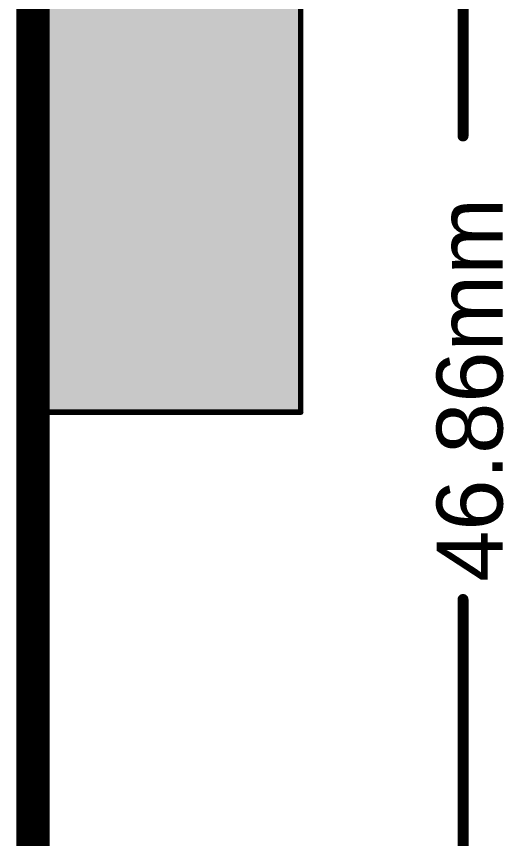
# Model space of a CAD drawing. Header units: inches. Extents: x -13 to 356, y -4 to 120.
# Drawn here: x 31.97 to 43.23, y 9.14 to 28.14 of the extents above; entities that cross this region are included whole.
import ezdxf

# ---------------------------------------------------------------- set-up
doc = ezdxf.new("R2010")
doc.units = ezdxf.units.IN
for name, color, linetype in [('Board_outline', 56, 'Continuous'), ('Bottom Layer', 5, 'Continuous'), ('Bottom Overlay', 54, 'Continuous'), ('Dimensions', 6, 'Continuous'), ('GND', 16, 'Continuous'), ('Keep-Out Layer', 6, 'Continuous'), ('POWER', 76, 'Continuous'), ('Top Layer', 1, 'Continuous'), ('Top Overlay', 2, 'Continuous')]:
    doc.layers.add(name, color=color, linetype=linetype)
doc.styles.add('Arial', font='', dxfattribs={"height": 0.2})
doc.styles.get('Arial').set_extended_font_data('Arial')

# ---------------------------------------------------------------- blocks, each defined once
blk = doc.blocks.new('41_SMD_M______19')
at = {"layer": 'Keep-Out Layer'}
blk.add_hatch(color=6, dxfattribs=at).paths.add_polyline_path([(-9.042, 10.286), (9.042, 10.286), (9.042, 16.382), (-9.042, 16.382)])
at = {"layer": 'Top Overlay'}
for points in [[(-1.27, 15.368), (1.27, 15.368), (1.27, 15.901), (-1.27, 15.901)], [(0.737, 15.901), (0.737, 13.361), (1.27, 13.361), (1.27, 15.901)], [(3.277, 13.361), (3.277, 15.901), (2.743, 15.901), (2.743, 13.361)], [(2.743, 15.368), (5.283, 15.368), (5.283, 15.901), (2.743, 15.901)], [(5.283, 13.361), (5.283, 15.901), (4.75, 15.901), (4.75, 13.361)], [(7.29, 13.361), (7.29, 15.901), (6.756, 15.901), (6.756, 13.361)], [(0.737, 13.361), (3.277, 13.361), (3.277, 13.894), (0.737, 13.894)], [(4.75, 13.361), (7.29, 13.361), (7.29, 13.894), (4.75, 13.894)]]:
    blk.add_hatch(color=2, dxfattribs=at).paths.add_polyline_path(points)
for points in [[(-9.096, 16.434, 0.127, 0.127, 0), (9.091, 16.434, 0.127, 0.127, 0)], [(9.091, 10.244, 0.127, 0.127, 0), (9.091, 16.434, 0.127, 0.127, 0)], [(-9.096, 10.244, 0.127, 0.127, 0), (9.086, 10.244, 0.127, 0.127, 0)]]:
    blk.add_lwpolyline(points, format="xyseb", dxfattribs=at)
for points in [[(9.059, 16.434, 0.0635, 0.0635, 1), (9.123, 16.434, 0.0635, 0.0635, 1)], [(9.059, 16.434, 0.0635, 0.0635, 1), (9.123, 16.434, 0.0635, 0.0635, 1)], [(9.054, 10.244, 0.0635, 0.0635, 1), (9.118, 10.244, 0.0635, 0.0635, 1)], [(9.059, 10.244, 0.0635, 0.0635, 1), (9.123, 10.244, 0.0635, 0.0635, 1)]]:
    blk.add_lwpolyline(points, format="xyseb", close=True, dxfattribs=at)

msp = doc.modelspace()

# ---------------------------------------------------------------- linework, layer by layer
at = {"layer": 'Board_outline'}
for points in [[(32.356, -1.85, 0.762, 0.762, 0), (32.356, 42.813, 0.762, 0.762, 0)], [(32.358, -1.85, 0.762, 0.762, 0), (32.358, 42.813, 0.762, 0.762, 0)]]:
    msp.add_lwpolyline(points, format="xyseb", dxfattribs=at)
at = {"layer": 'Bottom Layer'}
msp.add_line((32.019, 42.813), (32.019, -1.85), dxfattribs=at)
at = {"layer": 'Bottom Overlay'}
msp.add_lwpolyline([(32.358, -1.85, 0.762, 0.762, 0), (32.358, 42.813, 0.762, 0.762, 0)], format="xyseb", dxfattribs=at)
at = {"layer": 'Dimensions'}
for points in [[(42.291, 25.381, 0.254, 0.254, 0), (42.291, 43.86, 0.254, 0.254, 0)], [(42.291, -3, 0.254, 0.254, 0), (42.291, 14.666, 0.254, 0.254, 0)]]:
    msp.add_lwpolyline(points, format="xyseb", dxfattribs=at)
for points in [[(42.227, 25.381, 0.127, 0.127, 1), (42.354, 25.381, 0.127, 0.127, 1)], [(42.227, 14.666, 0.127, 0.127, 1), (42.354, 14.666, 0.127, 0.127, 1)]]:
    msp.add_lwpolyline(points, format="xyseb", close=True, dxfattribs=at)
at = {"layer": 'GND'}
msp.add_line((32.019, 42.813), (32.019, -1.85), dxfattribs=at)
at = {"layer": 'Keep-Out Layer'}
msp.add_lwpolyline([(32.358, -1.85, 0.156, 0.156, 0), (32.358, 42.813, 0.156, 0.156, 0)], format="xyseb", dxfattribs=at)
msp.add_lwpolyline([(32.358, -1.85, 0.156, 0.156, 0), (32.358, 42.813, 0.156, 0.156, 0)], format="xyseb", dxfattribs=at)
at = {"layer": 'POWER'}
msp.add_line((32.019, 42.813), (32.019, 7.874), dxfattribs=at)
at = {"layer": 'Top Layer'}
msp.add_line((32.019, 42.813), (32.019, -1.85), dxfattribs=at)
at = {"layer": 'Top Overlay'}
msp.add_lwpolyline([(32.356, -1.85, 0.762, 0.762, 0), (32.356, 42.813, 0.762, 0.762, 0)], format="xyseb", dxfattribs=at)

# ---------------------------------------------------------------- block references
at = {"rotation": 270}
msp.add_blockref('41_SMD_M______19', (22.108, 28.087), dxfattribs=at)

# ---------------------------------------------------------------- texts
at = {"layer": 'Dimensions', "style": 'Arial'}
msp.add_text('46.86mm', height=1.524, rotation=90, dxfattribs=at).set_placement((43.205, 15.072))

doc.saveas('drawing.dxf')
